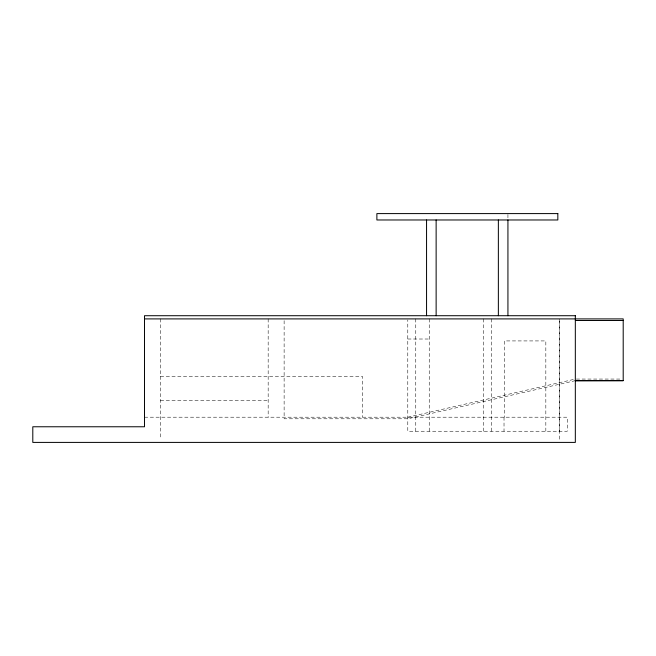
<?xml version="1.0" encoding="UTF-8"?>
<svg xmlns="http://www.w3.org/2000/svg" width="656" height="656" viewBox="0 0 656 656"><rect width="100%" height="100%" fill="white"/><g stroke="black" fill="none" stroke-linecap="round" stroke-linejoin="round"><path stroke-width="0.49" stroke-dasharray="3.28 2.46" d="M407.786 417.2L575.328 379.061M575.328 380.66L407.786 418.79L284.122 418.79L284.122 318.906M407.786 339.013L429.237 339.013M160.458 376.667L362.735 376.667L362.735 417.2M576.345 379.061L622.183 379.061M160.458 400.57L268.165 400.57M144.5 417.2L567.284 417.2L567.284 431.238L407.786 431.238L407.786 319.931M559.371 439.217L559.371 318.906L559.306 431.238M545.833 431.238L545.833 340.923L504.341 340.923L504.341 417.2M507.933 214.504L507.933 219.063M504.021 417.2L504.021 431.238M491.492 318.906L491.492 431.238M483.513 318.906L483.513 431.238M429.237 318.906L429.237 431.238M415.765 318.906L415.765 431.238M268.165 318.906L268.165 417.2M160.458 318.906L160.458 439.217"/><path stroke-width="0.98" d="M144.5 318.906L623.2 318.906L623.2 380.66L575.328 380.701L623.2 380.66M575.328 320.497L623.2 320.497M507.933 219.973L507.933 315.716M498.363 219.973L498.363 315.716M436.133 219.973L436.133 315.716M426.556 219.973L426.556 315.716M557.83 213.594L376.88 213.594L376.88 219.973L557.83 219.973L557.83 213.594M575.328 315.716L144.5 315.716L144.5 426.769L32.8 426.769L32.8 442.406L575.328 442.406L575.328 315.716"/></g></svg>
